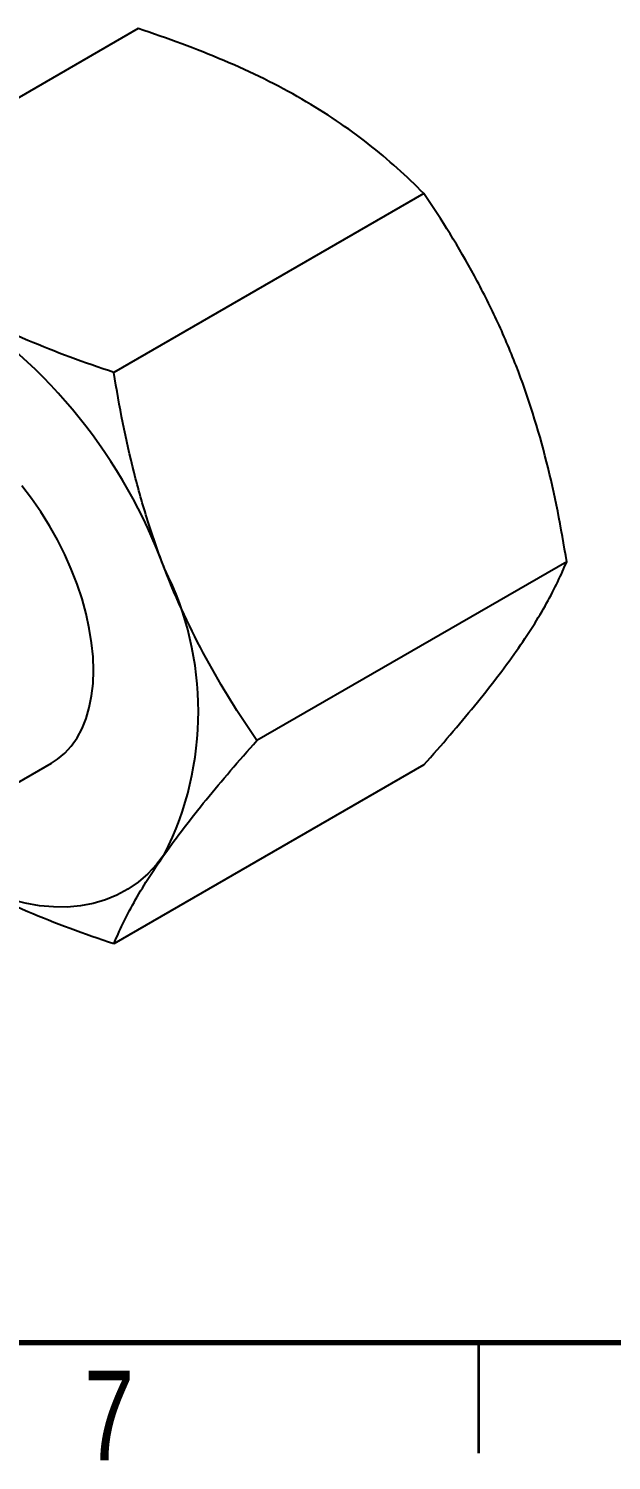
# Model space of a CAD drawing. Header units: millimetres. Extents: x 1113 to 2233, y 538 to 831.
# Drawn here: x 1189.8 to 1229.4, y 538.1 to 635.3 of the extents above; entities that cross this region are included whole.
import ezdxf

# ---------------------------------------------------------------- set-up
doc = ezdxf.new("R2010")
doc.units = ezdxf.units.MM
doc.styles.add('SLDTEXTSTYLE0', font='TXT', dxfattribs={"width": 0.75})

msp = doc.modelspace()

# ---------------------------------------------------------------- linework, layer by layer
at = {"color": 7, "linetype": 'Continuous', "lineweight": 25}
for p, q in [((1197.2722729, 635.2961783), (1176.2358464, 623.1521078)), ((1216.6640659, 624.1015345), (1195.6276394, 611.957464)), ((1226.3599624, 599.111369), (1205.3235359, 586.9672984)), ((1188.6547329, 583.8571888), (1191.3919705, 585.4373624)), ((1216.6640659, 585.3158472), (1195.6276394, 573.1717767))]:
    msp.add_line(p, q, dxfattribs=at)
at = {"color": 7, "linetype": 'Continuous', "lineweight": 70}
msp.add_line((1520.3704686, 546.0966835), (1120.3704686, 546.0966835), dxfattribs=at)
at = {"color": 7, "linetype": 'Continuous', "lineweight": 35}
msp.add_line((1220.3704686, 546.0966835), (1220.3704686, 538.5966835), dxfattribs=at)
at = {"color": 7, "linetype": 'Continuous', "lineweight": 25, "flags": 128}
for points in [[(1191.3919705, 585.4373624), (1191.7950882, 585.6991214), (1192.2902857, 586.113622), (1192.7350741, 586.6009655), (1193.1265689, 587.1579914), (1193.4622299, 587.7810882), (1193.7398821, 588.4662136), (1193.9577229, 589.2089252), (1194.1143412, 590.0044051), (1194.2087197, 590.8474958), (1194.2402475, 591.7327284), (1194.2087197, 592.6543623), (1194.1143412, 593.6064201), (1193.9577229, 594.5827277), (1193.7398821, 595.5769528), (1193.4622299, 596.5826487), (1193.1265689, 597.5932914), (1192.7350741, 598.6023276), (1192.2902857, 599.6032128), (1191.7950882, 600.5894563), (1191.2526929, 601.5546619), (1190.6666175, 602.4925687), (1190.0406627, 603.3970958), (1189.3788884, 604.2623765)], [(1199.0613745, 579.2531292), (1198.5168702, 578.5519589), (1197.9192599, 577.9220804), (1197.2708134, 577.3658802), (1196.5739885, 576.8854708), (1195.8314302, 576.4826733), (1195.0459537, 576.1590155), (1194.2205398, 575.9157263), (1193.3583182, 575.7537272), (1192.462561, 575.6736319), (1191.5366663, 575.6757471), (1190.5841447, 575.7600631), (1189.6086106, 575.9262597), (1188.6137643, 576.1737062), (1187.6033794, 576.5014659), (1186.5812891, 576.9082953), (1185.55137, 577.3926487), (1184.5175294, 577.9526905)]]:
    msp.add_lwpolyline(points, dxfattribs=at)
at = {"color": 7, "linetype": 'Continuous', "lineweight": 25}
for centre, radius, start, end in [((1164.9384055, 586.1075677), 36.3536603, 20.17573806, 57.413405698), ((1179.7822038, 588.9495511), 21.5802461, 333.299978395, 26.700021605)]:
    msp.add_arc(centre, radius, start, end, dxfattribs=at)
for points, knots in [([(1208.3823832, 630.5152653), (1206.7438423, 631.4611748), (1204.9495712, 632.3399396), (1201.2170192, 633.9231138), (1199.2712346, 634.6359739), (1197.2722728, 635.2961794)], [0, 0, 0, 0, 0.5, 0.5, 1, 1, 1, 1]), ([(1216.6640666, 624.1015351), (1215.5134934, 625.2625138), (1214.2580144, 626.4025909), (1211.5128766, 628.5551528), (1210.0186423, 629.5706731), (1208.3823832, 630.5152653)], [0, 0, 0, 0, 0.5, 0.5, 1, 1, 1, 1]), ([(1222.9262286, 612.42286), (1222.5154285, 613.4816544), (1222.0700262, 614.5246871), (1221.1246596, 616.5545005), (1220.6232875, 617.5452346), (1219.0431614, 620.4533924), (1217.8886465, 622.3069815), (1216.6640666, 624.1015351)], [0, 0, 0, 0, 0.25, 0.25, 0.5, 0.5, 1, 1, 1, 1]), ([(1195.6276398, 611.9574644), (1193.6165477, 612.6216762), (1191.6416623, 613.3464487), (1187.9129118, 614.9311831), (1186.1537884, 615.7937862), (1184.5175294, 616.7383784)], [0, 0, 0, 0, 0.5, 0.5, 1, 1, 1, 1]), ([(1226.3599635, 599.1113687), (1225.9979185, 601.4089502), (1225.5539422, 603.6757458), (1224.4310076, 608.1210423), (1223.7503053, 610.2988878), (1222.9262286, 612.42286)], [0, 0, 0, 0, 0.5, 0.5, 1, 1, 1, 1]), ([(1199.0613747, 598.6459731), (1198.6505747, 599.7047675), (1198.2717055, 600.786209), (1197.5842225, 602.9648955), (1197.273995, 604.065975), (1196.4321065, 607.4003083), (1195.9889485, 609.664555), (1195.6276398, 611.9574644)], [0, 0, 0, 0, 0.25, 0.25, 0.5, 0.5, 1, 1, 1, 1]), ([(1205.3235367, 586.967298), (1204.0964616, 588.7655082), (1202.9408496, 590.6214853), (1200.8345839, 594.4991169), (1199.8854515, 596.5220009), (1199.0613747, 598.6459731)], [0, 0, 0, 0, 0.5, 0.5, 1, 1, 1, 1]), ([(1222.9262286, 593.0300157), (1223.3370286, 593.6145105), (1223.7158978, 594.1817013), (1224.4033807, 595.2688908), (1224.7136083, 595.7910984), (1225.5554968, 597.3010569), (1225.9986547, 598.2323291), (1226.3599635, 599.1113687)], [0, 0, 0, 0, 0.25, 0.25, 0.5, 0.5, 1, 1, 1, 1]), ([(1216.6640666, 585.3158465), (1217.8911417, 586.6960486), (1219.0467537, 588.0394215), (1221.1530193, 590.6205403), (1222.1021518, 591.8575023), (1222.9262286, 593.0300157)], [0, 0, 0, 0, 0.5, 0.5, 1, 1, 1, 1]), ([(1199.0613747, 579.2531288), (1199.4721747, 579.8376236), (1199.9175771, 580.4432232), (1200.8629437, 581.6792858), (1201.3643157, 582.3118388), (1202.9444419, 584.2479728), (1204.0989568, 585.5899025), (1205.3235367, 586.967298)], [0, 0, 0, 0, 0.25, 0.25, 0.5, 0.5, 1, 1, 1, 1]), ([(1195.6276398, 573.1717759), (1195.9896847, 574.0526066), (1196.4336611, 574.985161), (1197.5565957, 576.9986149), (1198.2372979, 578.0806154), (1199.0613747, 579.2531288)], [0, 0, 0, 0, 0.5, 0.5, 1, 1, 1, 1]), ([(1195.6276398, 573.1717759), (1193.6165477, 573.8359876), (1191.6416623, 574.5607602), (1187.9129118, 576.1454945), (1186.1537884, 577.0080976), (1184.5175294, 577.9526899)], [0, 0, 0, 0, 0.5, 0.5, 1, 1, 1, 1])]:
    msp.add_open_spline(points, degree=3, knots=knots, dxfattribs=at)

# ---------------------------------------------------------------- texts
at = {"color": 7, "linetype": 'Continuous', "lineweight": 0, "insert": (1195.3090853, 544.2103739), "char_height": 6.096, "attachment_point": 2, "style": 'SLDTEXTSTYLE0'}
msp.add_mtext('7', dxfattribs=at)

doc.saveas('drawing.dxf')
